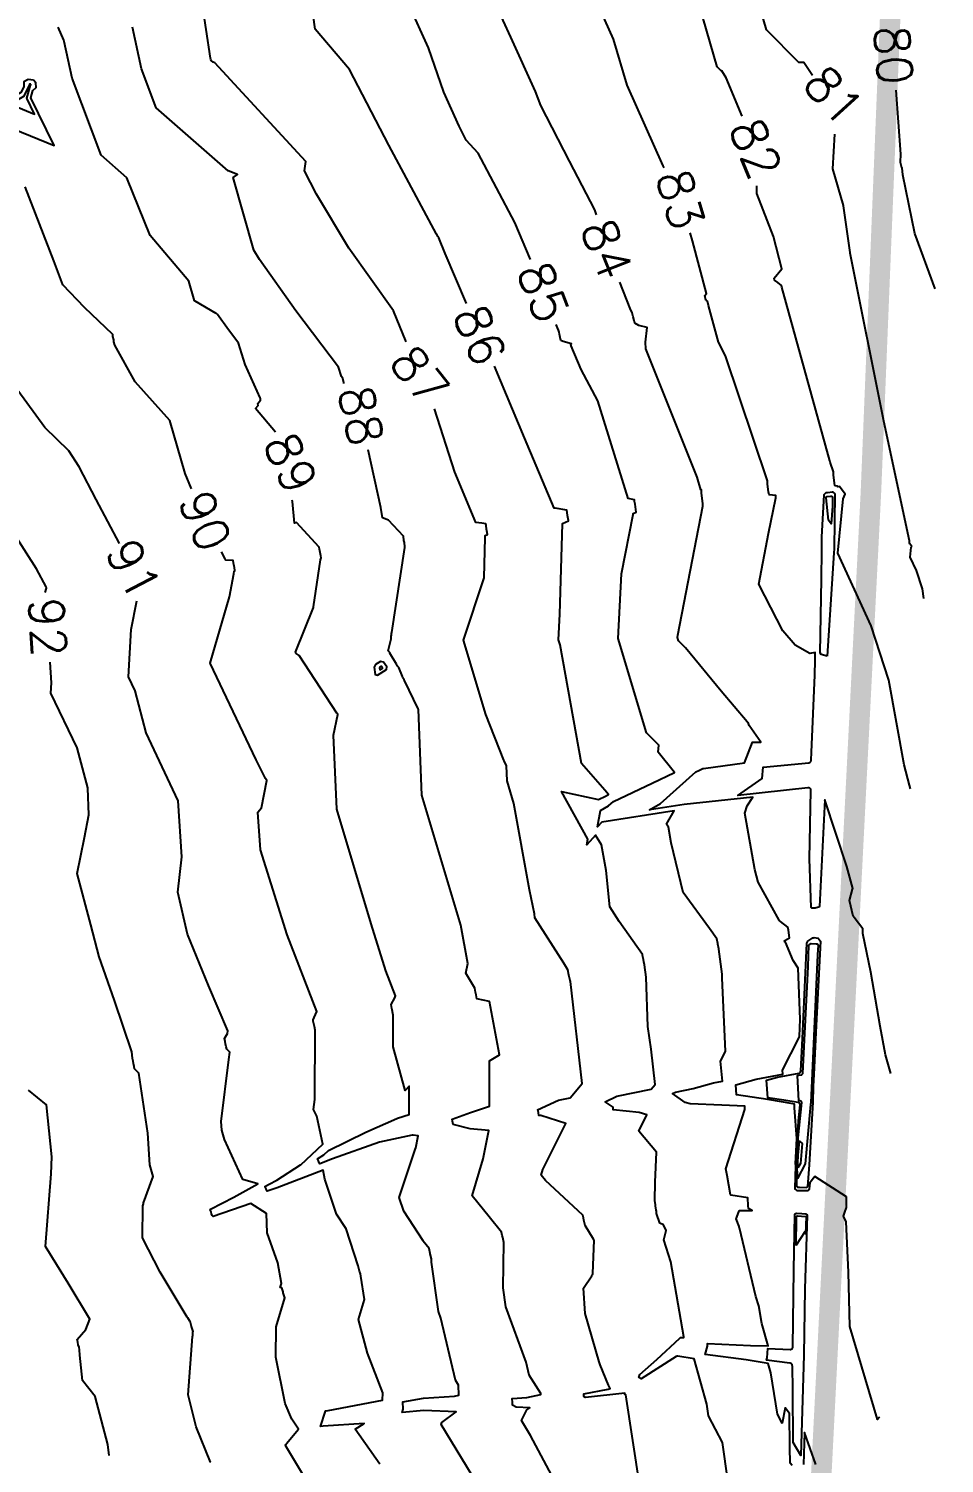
# Model space of a CAD drawing. Header units: metres. Extents: x 729358 to 732680, y 1423022 to 1426117.
# Drawn here: x 731091.7 to 731263.2, y 1424138.1 to 1424406.7 of the extents above; entities that cross this region are included whole.
import ezdxf

# ---------------------------------------------------------------- set-up
doc = ezdxf.new("R2010")
doc.units = ezdxf.units.M
doc.header["$MEASUREMENT"] = 0
doc.linetypes.add('PHANTOM', pattern=[2.5, 1.25, -0.25, 0.25, -0.25, 0.25, -0.25])
for name, color, linetype in [('36Bound', 6, 'PHANTOM'), ('HR36 IE-Exi_Xref$0$CONTOUR', 8, 'Continuous'), ('HR36 IE-Exi_Xref$0$CONTOURINDEX', 10, 'Continuous'), ('HR36 IE-Exi_Xref$0$CONTOURTEXT', 7, 'Continuous')]:
    doc.layers.add(name, color=color, linetype=linetype)
doc.styles.add('HR36 IE-Exi_Xref$0$5mm', font='simplex', dxfattribs={"height": 5})

msp = doc.modelspace()

# ---------------------------------------------------------------- linework, layer by layer
at = {"layer": '36Bound', "const_width": 3.84}
msp.add_lwpolyline([(730190.04, 1424299.35), (730307.65, 1424225.72), (730536.47, 1424099.66), (730585.15, 1424072.84), (730657.85, 1424034.72), (730731.3, 1423996.21), (730745, 1423989.96), (730811.13, 1423959.08), (731027.1, 1423858.28), (731083.19, 1423829.81), (731220.88, 1423754.63), (731249.45, 1424319.9), (731261.24, 1424610.68), (731150.76, 1424725.33), (731088.66, 1424789.95), (731089.29, 1424869.87), (731097.59, 1425120.07)], dxfattribs=at)
at = {"layer": 'HR36 IE-Exi_Xref$0$CONTOUR', "flags": 128}
for points, elevation in [([(731238.52, 1424397.96), (731236.91, 1424400.37), (731235.93, 1424400.4), (731229.87, 1424406.52), (731226, 1424419.91)], 81), ([(731162.4, 1424348.07), (731160.01, 1424353.88), (731151.64, 1424365.63), (731145.61, 1424375.73), (731143.35, 1424380.09), (731143.6, 1424381.84), (731126.54, 1424400.33), (731126.26, 1424400.43), (731125.9, 1424400.75), (731125.82, 1424400.95), (731125.78, 1424401.17), (731123.35, 1424417.36)], 87), ([(731210.71, 1424380.67), (731210.51, 1424381.04), (731203.82, 1424396.13), (731201.25, 1424404.77), (731195.01, 1424418.73)], 83), ([(731185.68, 1424363.46), (731182.76, 1424370.39), (731175.9, 1424383.39), (731173.65, 1424385.86), (731172.34, 1424388.47), (731169.43, 1424394.83), (731166.61, 1424403.13), (731162.89, 1424411.23)], 85), ([(731137.91, 1424331.14), (731134.21, 1424335.61), (731134.66, 1424336.17), (731134.65, 1424336.53), (731135.11, 1424337.15), (731135.1, 1424337.45), (731135.03, 1424337.58), (731135.04, 1424337.61), (731132.24, 1424343.82), (731131.01, 1424347.84), (731129.2, 1424350.24), (731129.15, 1424350.32), (731127.05, 1424353.19), (731126.89, 1424353.35), (731126.83, 1424353.39), (731122.88, 1424355.68), (731122.79, 1424355.73), (731121.73, 1424359.41), (731114.47, 1424367.96), (731110.07, 1424378.81), (731105.25, 1424383.03), (731099.86, 1424397.41), (731098.37, 1424404.29), (731098.29, 1424404.58), (731097.23, 1424407.01)], 89), ([(731092.08, 1424396.32), (731091.97, 1424396.34), (731091.88, 1424396.29), (731091.88, 1424396.19), (731090.74, 1424394.02), (731088.28, 1424392.57), (731092.82, 1424390.72), (731091.35, 1424393.69), (731092.06, 1424396.12), (731092.12, 1424396.18), (731092.12, 1424396.27), (731092.08, 1424396.32)], 90.5), ([(731259.33, 1424300.02), (731259.1, 1424301.81), (731257.96, 1424305.27), (731256.83, 1424307.76), (731257.01, 1424309.61), (731257.08, 1424309.77), (731256.71, 1424310.26), (731256.68, 1424310.45), (731256.65, 1424310.78), (731251.86, 1424333.2), (731245.55, 1424364.65), (731245.54, 1424364.77), (731244.34, 1424373.54), (731244.33, 1424373.59), (731242.3, 1424380.44), (731242.3, 1424380.48), (731242.7, 1424386.98)], 81), ([(731253.16, 1424211.09), (731252.16, 1424214.55), (731251.2, 1424219.96), (731249.42, 1424230.03), (731247.91, 1424237.26), (731247.95, 1424238.04), (731247.96, 1424238.19), (731246.33, 1424240.26), (731246.13, 1424240.52), (731245.44, 1424243.44), (731246.01, 1424245.58), (731246.05, 1424245.7), (731244.95, 1424249.86), (731240.81, 1424262.29), (731239.81, 1424242.35), (731239.65, 1424242.2), (731239, 1424242.04), (731238.41, 1424242), (731238.24, 1424242.17), (731237.94, 1424251.25), (731238.22, 1424264.08), (731238.18, 1424264.25), (731238.18, 1424264.28), (731238.07, 1424264.41), (731238.03, 1424264.48), (731237.97, 1424264.52), (731237.9, 1424264.53), (731237.74, 1424264.59), (731237.65, 1424264.59), (731224.54, 1424263.14), (731229.05, 1424266.31), (731229.29, 1424268.46), (731237.81, 1424269.24), (731238.01, 1424269.31), (731238.16, 1424269.46), (731238.18, 1424269.47), (731238.2, 1424269.49), (731238.21, 1424269.52), (731238.28, 1424269.73), (731238.28, 1424269.74), (731238.35, 1424271.22), (731238.94, 1424285.64), (731239, 1424288.45), (731239, 1424289.91), (731237.98, 1424289.7), (731235.25, 1424291.26), (731232.96, 1424293.95), (731228.44, 1424302.69), (731230.27, 1424312.18), (731231.62, 1424318.86), (731231.63, 1424319.04), (731231.65, 1424319.18), (731231.63, 1424319.27), (731230.36, 1424319.44), (731230.29, 1424319.97), (731230.23, 1424320.43), (731230.16, 1424320.96), (731230.1, 1424321.42), (731230.08, 1424321.74), (731230.08, 1424322.04), (731222.23, 1424345.46), (731220.92, 1424347.98), (731219.02, 1424354.85), (731218.82, 1424355.69), (731218.68, 1424355.8), (731218.55, 1424355.9), (731218.34, 1424356.74), (731218.65, 1424357.11), (731216.04, 1424367.01), (731215.61, 1424368.46)], 83), ([(731234.68, 1424137.7), (731234.32, 1424138.09), (731234.31, 1424138.1), (731234.3, 1424138.12), (731234.27, 1424141.04), (731234.19, 1424147.42), (731233.41, 1424148.45), (731232.83, 1424145.61), (731231.93, 1424147.31), (731230.69, 1424155.05), (731230.2, 1424156.8), (731226.1, 1424157.45), (731218.38, 1424158.44), (731218.82, 1424160), (731218.85, 1424160.51), (731226.92, 1424160.11), (731230.21, 1424160.05), (731229.01, 1424164.29), (731228.44, 1424167.56), (731227.88, 1424169.31), (731224.82, 1424182.2), (731224.8, 1424182.24), (731224.79, 1424182.27), (731224.78, 1424182.32), (731224.77, 1424182.36), (731224.75, 1424182.4), (731224.75, 1424182.44), (731224.24, 1424183.83), (731224.68, 1424185.19), (731224.73, 1424185.32), (731224.89, 1424185.42), (731225.13, 1424185.45), (731227.18, 1424185.43), (731226.53, 1424185.82), (731226.48, 1424186.28), (731226.47, 1424186.81), (731226.42, 1424187.28), (731226.42, 1424187.81), (731223.2, 1424188.29), (731223.15, 1424188.34), (731222.54, 1424191.97), (731222.26, 1424193.19), (731225.84, 1424204.32), (731225.85, 1424204.95), (731221.52, 1424205.14), (731215.57, 1424205.4), (731214.66, 1424205.67), (731212.3, 1424207.33), (731212.82, 1424207.58), (731216.18, 1424208.26), (731219.98, 1424209.31), (731221.62, 1424209.61), (731221.28, 1424213.38), (731222.19, 1424215.16), (731221.61, 1424229), (731221.59, 1424229.66), (731220.97, 1424234.33), (731220.95, 1424234.41), (731220.79, 1424235.31), (731220.77, 1424235.39), (731220.61, 1424236.29), (731219.24, 1424238.22), (731214.28, 1424244.99), (731212.03, 1424254.28), (731211.51, 1424257.22), (731211.18, 1424257.76), (731212.59, 1424260.27), (731199.07, 1424258.12), (731198.26, 1424257.23), (731198.81, 1424260.34), (731200.3, 1424261.2), (731201.21, 1424262.02), (731208.47, 1424265.41), (731212.67, 1424267.42), (731209.62, 1424271.24), (731209.74, 1424272.52), (731207.39, 1424274.89), (731202.09, 1424292.51), (731202.75, 1424304.6), (731204.91, 1424315.72), (731204.91, 1424315.92), (731205.48, 1424316.2), (731205.49, 1424316.2), (731205.43, 1424316.67), (731205.34, 1424317.19), (731205.28, 1424317.66), (731205.2, 1424318.18), (731205.19, 1424318.46), (731203.98, 1424318.76), (731198.29, 1424337.04), (731195.21, 1424342.86), (731193.33, 1424347.33), (731193.19, 1424347.48), (731193.35, 1424347.68), (731191.79, 1424348.11), (731191.38, 1424348.32), (731191.25, 1424348.91), (731191.12, 1424349.5), (731191.03, 1424349.88), (731190.93, 1424350.27), (731190.74, 1424350.71), (731190.51, 1424351.29)], 85), ([(731108.74, 1424310.3), (731104.37, 1424318.56), (731101.15, 1424324.68), (731099.24, 1424327.68), (731094.76, 1424332.05), (731088, 1424341.26)], 91), ([(731206.19, 1424133.81), (731203.53, 1424150.89), (731203.29, 1424151.11), (731203.36, 1424151.22), (731203.33, 1424151.24), (731196, 1424150.41), (731195.68, 1424150.57), (731195.67, 1424151.12), (731200.21, 1424151.96), (731200.64, 1424152.11), (731200.3, 1424152.69), (731198.76, 1424156.53), (731198.57, 1424157.06), (731195.92, 1424166.13), (731195.59, 1424170.9), (731197.2, 1424173.2), (731197.26, 1424173.3), (731197.31, 1424173.39), (731197.35, 1424173.48), (731197.38, 1424173.56), (731197.39, 1424173.63), (731197.59, 1424179.85), (731197.58, 1424179.89), (731197.56, 1424179.95), (731197.53, 1424180.01), (731197.48, 1424180.07), (731195.91, 1424182.6), (731195.81, 1424183.1), (731195.71, 1424183.58), (731195.61, 1424184.07), (731195.5, 1424184.56), (731188.52, 1424191.04), (731188.52, 1424191.04), (731187.71, 1424192.05), (731188.02, 1424193.12), (731188.03, 1424193.12), (731192.3, 1424201.74), (731187.64, 1424203.18), (731187.25, 1424203.22), (731187.2, 1424203.69), (731187.15, 1424204.17), (731187.03, 1424204.25), (731190.93, 1424206.09), (731193.14, 1424206.54), (731195.36, 1424209.21), (731193.16, 1424228.29), (731193.12, 1424228.5), (731193.1, 1424228.5), (731193.1, 1424228.51), (731192.9, 1424229.48), (731192.7, 1424230.46), (731192.7, 1424230.46), (731191.92, 1424231.73), (731186.49, 1424240.19), (731186.42, 1424240.96), (731185.52, 1424245.44), (731182.59, 1424261.61), (731181.32, 1424265.85), (731181.2, 1424268.65), (731181.2, 1424268.66), (731180.75, 1424269.59), (731180.74, 1424269.61), (731180.72, 1424269.65), (731180.7, 1424269.68), (731180.68, 1424269.72), (731177.32, 1424278.3), (731173.16, 1424292.18), (731176.99, 1424303.91), (731177.19, 1424311.43), (731177.23, 1424311.83), (731177.62, 1424312.01), (731177.52, 1424312.67), (731177.47, 1424313), (731177.38, 1424313.66), (731177.32, 1424313.99), (731176.57, 1424314.12), (731175.48, 1424314.25), (731171.5, 1424323.66), (731167.69, 1424335.53)], 87), ([(731174.75, 1424135.79), (731168.94, 1424145.38), (731169.11, 1424145.7), (731171.78, 1424147.74), (731165.74, 1424147.97), (731165.72, 1424147.97), (731161.64, 1424147.61), (731161.84, 1424148.22), (731161.79, 1424149.57), (731165.65, 1424150.31), (731165.68, 1424150.31), (731171.46, 1424150.67), (731172.24, 1424150.84), (731172.22, 1424152.74), (731171.64, 1424153.66), (731168.92, 1424165.25), (731168.45, 1424166.53), (731167.13, 1424175.72), (731167.15, 1424176.39), (731166.93, 1424177.31), (731166.92, 1424177.36), (731166.7, 1424178.28), (731166.69, 1424178.33), (731165.57, 1424179.7), (731165.57, 1424179.72), (731161.96, 1424185.27), (731161.08, 1424187.88), (731164.1, 1424196.81), (731164.19, 1424197.15), (731164.66, 1424199.43), (731163.7, 1424199.51), (731163.59, 1424199.51), (731163.52, 1424199.5), (731157.41, 1424198.21), (731148.63, 1424195.08), (731148.61, 1424195.08), (731146.24, 1424194.18), (731146.19, 1424194.27), (731146.14, 1424194.37), (731145.98, 1424194.73), (731145.81, 1424195.08), (731147, 1424195.84), (731147.01, 1424195.85), (731147.86, 1424196.64), (731147.88, 1424196.66), (731154.82, 1424200.11), (731160.68, 1424202.65), (731160.76, 1424202.69), (731162.97, 1424203.42), (731162.95, 1424208.57), (731162.95, 1424208.72), (731162.21, 1424207.86), (731159.96, 1424216.05), (731159.98, 1424222.01), (731159.92, 1424222.29), (731159.78, 1424222.99), (731159.72, 1424223.27), (731159.59, 1424223.97), (731160.26, 1424225.26), (731160.41, 1424225.62), (731158.62, 1424230.29), (731155.83, 1424239.09), (731149.39, 1424260.54), (731148.82, 1424274.4), (731149.62, 1424278.27), (731149.63, 1424278.32), (731149.62, 1424278.38), (731149.59, 1424278.43), (731149.55, 1424278.48), (731149.5, 1424278.51), (731149.44, 1424278.54), (731142.39, 1424289.31), (731142.37, 1424289.33), (731142.35, 1424289.34), (731141.83, 1424289.73), (731141.81, 1424289.74), (731141.8, 1424289.76), (731141.78, 1424289.77), (731141.77, 1424289.78), (731141.76, 1424289.79), (731141.75, 1424289.8), (731141.74, 1424289.81), (731141.73, 1424289.82), (731141.72, 1424289.83), (731141.71, 1424289.84), (731141.71, 1424289.85), (731141.71, 1424289.85), (731141.65, 1424289.99), (731141.65, 1424289.99), (731145.03, 1424298.33), (731145.03, 1424298.38), (731145.03, 1424298.43), (731146.39, 1424307.25), (731146.46, 1424307.63), (731146.4, 1424307.97), (731146.29, 1424308.62), (731146.18, 1424309.26), (731146.13, 1424309.6), (731141.89, 1424314.25), (731141.49, 1424314.13), (731141.11, 1424318.18), (731141.07, 1424318.44)], 89), ([(731241.52, 1424314.67), (731241.05, 1424318.86), (731241.05, 1424318.92), (731241.05, 1424318.92), (731241.04, 1424318.95), (731241.04, 1424318.98), (731241.09, 1424319.04), (731241.18, 1424319.07), (731241.19, 1424319.08), (731241.9, 1424319.16), (731242.03, 1424319.17), (731242.05, 1424319.17), (731242.11, 1424319.12), (731242.19, 1424319.1), (731242.25, 1424319.04), (731242.27, 1424318.96), (731242.25, 1424317.29), (731242.03, 1424313.98), (731241.52, 1424314.67)], 81.5), ([(731143.17, 1424135.83), (731139.8, 1424141.44), (731139.88, 1424141.59), (731140.06, 1424141.84), (731142.2, 1424144.4), (731142.24, 1424144.46), (731140.96, 1424146.37), (731139.77, 1424149.3), (731138.02, 1424157.95), (731138.06, 1424163.62), (731139.68, 1424169.05), (731139.63, 1424169.25), (731139.39, 1424170.01), (731139.34, 1424170.21), (731139.11, 1424170.97), (731138.83, 1424170.99), (731139.07, 1424171.75), (731138.34, 1424175.59), (731136.36, 1424181.26), (731136.22, 1424184.83), (731133.33, 1424186.76), (731126.23, 1424184.32), (731126.06, 1424184.46), (731125.92, 1424184.77), (731125.86, 1424185.19), (731125.71, 1424185.54), (731125.78, 1424185.69), (731130.1, 1424187.92), (731134.6, 1424190.39), (731131.8, 1424191.23), (731128.37, 1424198.7), (731127.85, 1424200.44), (731127.74, 1424202.1), (731129.17, 1424213.69), (731129.4, 1424215.06), (731128.79, 1424215.65), (731128.7, 1424216.07), (731128.58, 1424216.63), (731128.5, 1424217.05), (731128.38, 1424217.61), (731128.92, 1424218.58), (731129, 1424219.05), (731125.41, 1424227.54), (731121.43, 1424237.14), (731119.62, 1424245.05), (731120.41, 1424251.65), (731119.72, 1424262.12), (731113.72, 1424274.84), (731111.63, 1424282.74), (731110.37, 1424285.33), (731110.93, 1424294.21), (731111.94, 1424299.6)], 91), ([(731157.58, 1424288.22), (731156.66, 1424287.64), (731156.41, 1424287.15), (731156.6, 1424285.81), (731157.01, 1424285.65), (731158.69, 1424286.72), (731158.77, 1424287.2), (731158.17, 1424288.07), (731157.58, 1424288.22)], 89), ([(731157.71, 1424287.28), (731157.5, 1424287.15), (731157.44, 1424287.03), (731157.48, 1424286.71), (731157.58, 1424286.68), (731157.97, 1424286.93), (731157.99, 1424287.04), (731157.85, 1424287.25), (731157.71, 1424287.28)], 89.5), ([(731235.68, 1424189.82), (731235.61, 1424189.87), (731235.58, 1424189.94), (731235.6, 1424190.87), (731235.48, 1424194.21), (731235.89, 1424202.18), (731236.19, 1424205.2), (731236.19, 1424205.25), (731236.14, 1424205.39), (731236.07, 1424205.49), (731235.97, 1424205.59), (731235.85, 1424205.63), (731233.14, 1424206.07), (731230.12, 1424206.52), (731229.92, 1424209.82), (731231.96, 1424210.39), (731236, 1424211.15), (731236.12, 1424211.2), (731236.24, 1424211.33), (731236.29, 1424211.39), (731236.34, 1424211.56), (731236.64, 1424217.65), (731237.43, 1424235.45), (731237.43, 1424235.47), (731237.45, 1424235.49), (731237.63, 1424235.83), (731237.66, 1424235.84), (731238.54, 1424236.49), (731238.63, 1424236.48), (731238.81, 1424236.54), (731239.57, 1424236.39), (731239.58, 1424236.39), (731239.95, 1424235.91), (731239.97, 1424235.9), (731239.98, 1424235.88), (731239.99, 1424235.86), (731239.17, 1424220.06), (731238.76, 1424210.89), (731238.65, 1424208.61), (731238.6, 1424205.71), (731238.13, 1424198.28), (731237.9, 1424193.98), (731237.63, 1424190.75), (731237.54, 1424189.9), (731237.54, 1424189.9), (731237.5, 1424189.82), (731237.44, 1424189.76), (731237.43, 1424189.73), (731237.4, 1424189.71), (731237.37, 1424189.71), (731237.29, 1424189.69), (731236.07, 1424189.72), (731235.84, 1424189.73), (731235.82, 1424189.73), (731235.82, 1424189.73), (731235.79, 1424189.74), (731235.77, 1424189.76), (731235.68, 1424189.79), (731235.68, 1424189.82)], 83.5), ([(731238.18, 1424205.56), (731238.16, 1424205.25), (731237.16, 1424194.15), (731235.71, 1424191.44), (731235.61, 1424194.25), (731235.85, 1424199), (731236.51, 1424205.65), (731236.51, 1424205.66), (731236.51, 1424205.67), (731236.35, 1424205.91), (731236.35, 1424205.91), (731236.34, 1424205.91), (731236.16, 1424205.94), (731235.96, 1424205.97), (731235.67, 1424210.67), (731235.95, 1424210.75), (731236.5, 1424210.85), (731236.52, 1424210.86), (731236.53, 1424210.87), (731236.68, 1424211.05), (731236.69, 1424211.08), (731237.67, 1424231.1), (731237.85, 1424235.07), (731237.87, 1424235.14), (731237.93, 1424235.2), (731237.97, 1424235.27), (731238.05, 1424235.29), (731238.24, 1424235.43), (731239.19, 1424235.37), (731239.22, 1424235.38), (731239.32, 1424235.36), (731239.35, 1424235.36), (731239.39, 1424235.29), (731239.47, 1424235.26), (731239.53, 1424235.18), (731239.55, 1424235.09), (731239.45, 1424233.26), (731238.45, 1424211.11), (731238.18, 1424205.61), (731238.18, 1424205.56)], 83), ([(731106.79, 1424139.54), (731106.5, 1424141.62), (731104.14, 1424150.57), (731101.76, 1424153.61), (731101.31, 1424158.32), (731101.23, 1424159.32), (731101.15, 1424159.81), (731100.99, 1424160.29), (731100.91, 1424160.78), (731100.76, 1424161.26), (731102.43, 1424163.11), (731103.13, 1424165.09), (731099.07, 1424171.84), (731094.83, 1424178.66), (731095.9, 1424192.29), (731096.06, 1424195.45), (731095.05, 1424205.21), (731091.67, 1424207.98)], 93), ([(731235.77, 1424193.38), (731235.74, 1424194.29), (731235.82, 1424195.81), (731236.08, 1424198.42), (731236.57, 1424197.95), (731236.24, 1424194.25), (731235.77, 1424193.38)], 82.5), ([(731235.55, 1424184.36), (731235.55, 1424184.36), (731235.56, 1424184.36), (731235.64, 1424184.41), (731235.64, 1424184.41), (731235.67, 1424184.4), (731237.22, 1424184.31), (731237.22, 1424184.31), (731237.22, 1424184.31), (731237.22, 1424184.31), (731237.22, 1424184.31), (731237.27, 1424184.29), (731237.32, 1424184.21), (731237.22, 1424181.03), (731237.07, 1424181.4), (731235.46, 1424178.91), (731235.53, 1424184.01), (731235.53, 1424184.3), (731235.55, 1424184.36), (731235.55, 1424184.36)], 83.5), ([(731239.13, 1424137.83), (731237.03, 1424143.88), (731236.8, 1424137.86)], 85)]:
    msp.add_lwpolyline(points, dxfattribs=dict(at, elevation=elevation))
at = {"layer": 'HR36 IE-Exi_Xref$0$CONTOURINDEX', "flags": 128}
for points, elevation in [([(731225.36, 1424390.32), (731222.36, 1424397.53), (731221.52, 1424398.8), (731221.4, 1424398.81), (731220.66, 1424399.55), (731213.91, 1424422.92)], 82), ([(731198.04, 1424371.82), (731197.76, 1424372.79), (731192.99, 1424381.9), (731187.62, 1424392.35), (731186.63, 1424394.94), (731182.02, 1424405.09), (731177.69, 1424414.52)], 84), ([(731173.69, 1424355.25), (731169.73, 1424364.64), (731168.54, 1424367.52), (731168.35, 1424367.8), (731168.2, 1424368.03), (731168.1, 1424368.22), (731159.15, 1424384.92), (731151.77, 1424399.06), (731145.39, 1424406.6), (731144.55, 1424412.46)], 86), ([(731150.76, 1424340.28), (731150.75, 1424340.4), (731150.54, 1424341.21), (731150.27, 1424341.6), (731149.73, 1424343.35), (731141.76, 1424353.89), (731134.94, 1424363.47), (731133.87, 1424365.26), (731130.02, 1424378.82), (731130.79, 1424379.42), (731129.08, 1424380.07), (731115.57, 1424391.89), (731112.84, 1424399.18), (731111.15, 1424407)], 88), ([(731092.63, 1424397.06), (731091.61, 1424397.22), (731090.81, 1424396.77), (731090.77, 1424395.79), (731090.23, 1424394.76), (731082.83, 1424390.41), (731096.48, 1424384.83), (731092.08, 1424393.77), (731092.47, 1424395.14), (731093.08, 1424395.7), (731093.06, 1424396.54), (731092.63, 1424397.06)], 90), ([(731261.49, 1424357.99), (731257.65, 1424368.36), (731255.44, 1424379.35), (731255.44, 1424379.37), (731255.27, 1424380.66), (731255.26, 1424380.67), (731254.97, 1424381.68), (731254.96, 1424381.69), (731255.06, 1424383.22), (731254.17, 1424395.2)], 80), ([(731122.19, 1424320.57), (731121, 1424323.39), (731118.14, 1424333.33), (731111.67, 1424340.56), (731107.86, 1424347.46), (731107.67, 1424348.07), (731107.65, 1424348.44), (731107.46, 1424349.06), (731107.44, 1424349.43), (731102.15, 1424354.52), (731098.12, 1424358.75), (731096.42, 1424363.26), (731091.04, 1424377.1)], 90), ([(731256.86, 1424264.4), (731256.68, 1424265.08), (731255.68, 1424268.88), (731252.79, 1424284.75), (731249.48, 1424294.88), (731243.23, 1424308.51), (731244.27, 1424318.67), (731244.64, 1424319.55), (731243.55, 1424320.97), (731243.28, 1424320.91), (731243.17, 1424321.05), (731243.16, 1424321.06), (731243.15, 1424321.05), (731242.73, 1424321.11), (731242.72, 1424321.15), (731242.59, 1424322.1), (731242.59, 1424322.14), (731242.46, 1424323.09), (731242.46, 1424323.11), (731242.46, 1424323.74), (731241.84, 1424325.57), (731241.74, 1424325.77), (731232.77, 1424358.3), (731232.68, 1424358.65), (731232.04, 1424359.15), (731231.4, 1424359.64), (731231.32, 1424360), (731232.79, 1424361.75), (731231.19, 1424367.8), (731228.09, 1424375.83), (731228.07, 1424377.27)], 82), ([(731251.03, 1424146.7), (731250.98, 1424146.63), (731250.71, 1424146.27), (731245.51, 1424163.7), (731245.22, 1424173.9), (731244.83, 1424183.32), (731244.31, 1424184.37), (731244.58, 1424185.12), (731244.89, 1424186), (731244.88, 1424186.61), (731244.88, 1424186.72), (731244.88, 1424187), (731244.88, 1424187.61), (731244.87, 1424187.72), (731244.87, 1424188), (731238.93, 1424191.78), (731238, 1424190.61), (731237.87, 1424189.47), (731237.87, 1424189.47), (731237.87, 1424189.46), (731237.86, 1424189.46), (731237.79, 1424189.27), (731237.62, 1424189.12), (731237.41, 1424189.08), (731237.4, 1424189.08), (731237.21, 1424189.08), (731235.71, 1424189.12), (731235.71, 1424189.12), (731235.66, 1424189.13), (731235.48, 1424189.2), (731235.36, 1424189.35), (731235.34, 1424189.35), (731235.29, 1424189.54), (731235.28, 1424189.55), (731235.27, 1424189.57), (731235.36, 1424193.78), (731235.35, 1424194.18), (731235.59, 1424198.91), (731235.15, 1424204.64), (731235.12, 1424205.25), (731235.13, 1424205.35), (731234.89, 1424205.42), (731230.12, 1424206.2), (731224.28, 1424207.06), (731224.16, 1424208.98), (731227.96, 1424210.03), (731232.97, 1424210.97), (731232.9, 1424211.71), (731236, 1424217.79), (731236.06, 1424217.97), (731236.2, 1424221.22), (731235.84, 1424230.79), (731234.89, 1424232.21), (731233.47, 1424235.69), (731233.26, 1424235.77), (731233.33, 1424236), (731234.23, 1424236.49), (731234.15, 1424236.94), (731234.07, 1424237.48), (731233.99, 1424237.93), (731233.9, 1424238.47), (731232.53, 1424239.52), (731232.43, 1424239.56), (731232.34, 1424239.66), (731232.28, 1424239.81), (731228.32, 1424246.87), (731228.32, 1424246.88), (731227.69, 1424249.26), (731225.81, 1424259.79), (731226.3, 1424261.16), (731227.32, 1424262.79), (731214.48, 1424261.42), (731214.47, 1424261.43), (731208, 1424260.41), (731210.06, 1424261.61), (731216.65, 1424267.54), (731217.2, 1424267.8), (731217.94, 1424268.15), (731218, 1424268.18), (731218.06, 1424268.19), (731218.08, 1424268.2), (731225.75, 1424269.27), (731227.25, 1424273.14), (731228.85, 1424273.13), (731226.63, 1424276.25), (731226.43, 1424276.82), (731226.29, 1424276.9), (731221.4, 1424282.66), (731214.69, 1424290.79), (731213.43, 1424292.06), (731213.23, 1424292.71), (731213.26, 1424293.15), (731217.94, 1424317.33), (731217.96, 1424317.76), (731217.98, 1424317.77), (731217.98, 1424317.77), (731217.86, 1424318.74), (731217.85, 1424318.77), (731217.73, 1424319.73), (731217.72, 1424319.76), (731217.7, 1424320.34), (731217.62, 1424320.35), (731216.89, 1424322.71), (731207.32, 1424346.79), (731207.23, 1424348), (731207.53, 1424350.74), (731205.97, 1424351.16), (731205.21, 1424351.56), (731205.16, 1424351.81), (731205.1, 1424352.05), (731204.93, 1424352.78), (731204.75, 1424353.5), (731204.38, 1424354.33), (731202.44, 1424359.22)], 84), ([(731222.65, 1424134.91), (731221.65, 1424141.99), (731219.04, 1424146.95), (731218.69, 1424149.16), (731216.34, 1424157.65), (731213.29, 1424158.14), (731213.2, 1424158.12), (731213.13, 1424158.12), (731212.97, 1424158.08), (731206.43, 1424153.89), (731205.98, 1424154.13), (731206.15, 1424154.74), (731209.36, 1424157.49), (731213.65, 1424161.52), (731213.66, 1424161.53), (731213.68, 1424161.53), (731213.79, 1424161.61), (731214.01, 1424161.67), (731214.43, 1424161.66), (731214.4, 1424161.77), (731211.97, 1424175.79), (731210.64, 1424179.93), (731211.11, 1424181.69), (731210.62, 1424182.75), (731209.9, 1424183.05), (731209.27, 1424184.85), (731209.27, 1424184.86), (731209.26, 1424184.87), (731209.26, 1424185.3), (731209.22, 1424185.5), (731209.13, 1424186.3), (731209.09, 1424186.5), (731209, 1424187.29), (731209.03, 1424190.71), (731209.27, 1424196.37), (731205.95, 1424200.26), (731207.47, 1424203.34), (731206.04, 1424203.78), (731201.2, 1424204.29), (731201.17, 1424204.52), (731201.15, 1424204.75), (731199.67, 1424205.79), (731201.88, 1424206.84), (731208.32, 1424208.14), (731209.07, 1424209.04), (731208.31, 1424215.61), (731207.67, 1424219.85), (731207.36, 1424229.09), (731207.05, 1424231.42), (731206.94, 1424231.95), (731206.86, 1424232.4), (731206.75, 1424232.93), (731206.67, 1424233.38), (731202.31, 1424239.53), (731200.54, 1424242.28), (731199.86, 1424249.06), (731199, 1424253.9), (731197.89, 1424255.71), (731196.26, 1424253.9), (731196.44, 1424254.96), (731191.49, 1424263.85), (731198.4, 1424262.39), (731199.74, 1424263.02), (731200.33, 1424263.3), (731199.64, 1424264.15), (731195.24, 1424269.14), (731191.23, 1424291.35), (731190.94, 1424292.3), (731191.2, 1424297.08), (731191.66, 1424313.98), (731191.66, 1424314.03), (731192.8, 1424314.56), (731192.79, 1424314.6), (731192.65, 1424315.55), (731192.65, 1424315.59), (731192.49, 1424316.54), (731190.32, 1424316.92), (731190.13, 1424316.94), (731184.56, 1424330.12), (731178.95, 1424343.51)], 86), ([(731190.19, 1424134.89), (731185.68, 1424143.32), (731184, 1424146.09), (731185.02, 1424148.08), (731185.57, 1424148.5), (731183.02, 1424148.59), (731182.31, 1424148.98), (731182.29, 1424149.48), (731182.28, 1424150.23), (731185.02, 1424150.4), (731187.61, 1424150.97), (731187.61, 1424151.14), (731185.44, 1424154.6), (731184.87, 1424157.03), (731181.07, 1424167.37), (731180.56, 1424170.93), (731180.7, 1424179.41), (731180.61, 1424179.76), (731180.48, 1424180.38), (731180.4, 1424180.73), (731180.27, 1424181.36), (731177.94, 1424184.23), (731174.79, 1424188.15), (731176.84, 1424195.1), (731177.91, 1424200.4), (731174.37, 1424200.71), (731174.36, 1424200.71), (731171.22, 1424201.54), (731171.15, 1424201.84), (731171.08, 1424202.15), (731171.04, 1424202.53), (731174.48, 1424203.79), (731178.02, 1424204.97), (731178, 1424213.46), (731179.88, 1424214.54), (731178, 1424224.54), (731175.67, 1424225.08), (731175.53, 1424225.79), (731175.47, 1424226.06), (731175.42, 1424226.32), (731175.28, 1424227.04), (731173.55, 1424229.84), (731173.96, 1424231.66), (731172.66, 1424238.86), (731165.35, 1424263.19), (731164.7, 1424279.23), (731164.66, 1424279.33), (731162.08, 1424284.64), (731162.01, 1424284.78), (731161.91, 1424284.97), (731161.81, 1424285.17), (731161.71, 1424285.38), (731161.03, 1424287.1), (731161, 1424287.12), (731160.97, 1424287.15), (731160.92, 1424287.2), (731160.88, 1424287.25), (731160.83, 1424287.31), (731160.78, 1424287.37), (731160.73, 1424287.45), (731160.68, 1424287.53), (731160.63, 1424287.61), (731160.58, 1424287.69), (731159.37, 1424289.8), (731159.36, 1424289.82), (731159.32, 1424289.89), (731159.27, 1424289.96), (731159.23, 1424290.03), (731159.18, 1424290.09), (731159.14, 1424290.14), (731159.1, 1424290.19), (731159.06, 1424290.22), (731159.6, 1424292.48), (731159.61, 1424292.65), (731159.61, 1424292.81), (731159.62, 1424292.98), (731159.64, 1424293.14), (731159.66, 1424293.29), (731159.68, 1424293.46), (731159.71, 1424293.62), (731162.16, 1424309.57), (731162.18, 1424309.69), (731162.07, 1424310.47), (731162.03, 1424310.68), (731161.99, 1424310.89), (731161.88, 1424311.67), (731159.12, 1424314.69), (731157.95, 1424315.14), (731157.66, 1424317.05), (731155.31, 1424327.87)], 88), ([(731241.26, 1424289.2), (731240.14, 1424289.55), (731239.94, 1424289.83), (731240.21, 1424303.63), (731240.23, 1424309.02), (731240.28, 1424311.52), (731240.68, 1424319.44), (731240.68, 1424319.44), (731240.69, 1424319.48), (731240.72, 1424319.51), (731240.76, 1424319.52), (731241.07, 1424319.85), (731241.34, 1424319.88), (731242.26, 1424319.96), (731242.26, 1424319.96), (731242.67, 1424319.6), (731242.68, 1424319.6), (731242.7, 1424319.59), (731242.7, 1424319.57), (731242.57, 1424309.29), (731242.52, 1424308.54), (731241.26, 1424289.2)], 82), ([(731094.82, 1424301.15), (731095.02, 1424301.96), (731094.95, 1424302.18), (731093.18, 1424305.55), (731088.98, 1424312.14)], 92), ([(731157.46, 1424137.92), (731152.86, 1424144.49), (731154.52, 1424145.56), (731146.83, 1424145.05), (731146.33, 1424145), (731147.28, 1424147.85), (731147.28, 1424147.89), (731147.79, 1424147.99), (731157.98, 1424149.9), (731158.04, 1424151.29), (731155.17, 1424158.7), (731153.5, 1424165.02), (731154.58, 1424168.74), (731153.93, 1424173.13), (731153.83, 1424173.56), (731153.66, 1424174.09), (731153.56, 1424174.53), (731153.4, 1424175.06), (731151.15, 1424181.98), (731149.37, 1424184.73), (731147.17, 1424191.28), (731147.15, 1424191.3), (731146.87, 1424192.94), (731138.27, 1424189.66), (731138.27, 1424189.66), (731138.27, 1424189.66), (731136.38, 1424189.01), (731136.2, 1424189.39), (731136.17, 1424189.46), (731135.98, 1424189.84), (731135.95, 1424189.91), (731136.75, 1424190.32), (731138.19, 1424191.12), (731142.61, 1424193.95), (731142.66, 1424193.97), (731146.81, 1424197.86), (731145.7, 1424203.06), (731145.07, 1424204.33), (731145.29, 1424206.23), (731145.32, 1424206.36), (731145.36, 1424219.16), (731145.21, 1424219.89), (731145.16, 1424220.14), (731145, 1424220.87), (731144.96, 1424221.11), (731145.2, 1424221.57), (731145.65, 1424222.68), (731140.14, 1424237.05), (731135.11, 1424252.93), (731134.64, 1424260.03), (731135.33, 1424260.8), (731136.28, 1424265.91), (731136.03, 1424266.31), (731134.29, 1424269.78), (731125.72, 1424287.88), (731129.3, 1424300.35), (731130.1, 1424304.6), (731130.21, 1424305.1), (731130.34, 1424305.17), (731130.32, 1424305.32), (731130.17, 1424306.16), (731130.15, 1424306.31), (731130, 1424307.15), (731128.54, 1424307.21), (731128.48, 1424307.42), (731127.79, 1424308.72)], 90), ([(731125.8, 1424138.22), (731125.78, 1424138.31), (731123.08, 1424144.92), (731121.57, 1424150.92), (731122.41, 1424161.85), (731122.43, 1424161.97), (731122.43, 1424162.61), (731122.48, 1424162.76), (731122.23, 1424163.71), (731122.23, 1424163.73), (731121.98, 1424164.68), (731121.98, 1424164.71), (731121.88, 1424164.71), (731121.49, 1424165.31), (731121.4, 1424165.42), (731116.33, 1424173.9), (731113.05, 1424180.33), (731113.1, 1424186.3), (731113.21, 1424186.65), (731113.19, 1424186.85), (731115.05, 1424191.77), (731114.39, 1424193.98), (731114.01, 1424199.92), (731112.33, 1424211.13), (731111.54, 1424211.95), (731111.45, 1424212.37), (731111.34, 1424212.93), (731111.25, 1424213.35), (731111.14, 1424213.91), (731111.11, 1424214.57), (731111.03, 1424215.14), (731107.75, 1424224.71), (731104.93, 1424232.94), (731103.35, 1424238.9), (731100.8, 1424248.55), (731102.14, 1424255.23), (731103, 1424259.53), (731102.79, 1424264.52), (731102.77, 1424264.58), (731100.79, 1424272.08), (731095.84, 1424282.26), (731095.96, 1424284.21), (731095.71, 1424288.09)], 92), ([(731235.18, 1424184.64), (731235.23, 1424184.77), (731235.33, 1424184.86), (731235.37, 1424184.88), (731235.51, 1424184.91), (731236.48, 1424184.86), (731237.23, 1424184.81), (731237.25, 1424184.81), (731237.37, 1424184.76), (731237.45, 1424184.67), (731237.48, 1424184.55), (731237.51, 1424184.54), (731237.53, 1424184.49), (731237.1, 1424170.73), (731236.89, 1424158.32), (731236.31, 1424139.56), (731236.3, 1424139.55), (731234.88, 1424141.99), (731234.8, 1424151.81), (731234.74, 1424156.32), (731234.74, 1424156.33), (731234.71, 1424156.42), (731234.68, 1424156.56), (731234.58, 1424156.68), (731234.44, 1424156.74), (731234.38, 1424156.81), (731234.29, 1424156.83), (731229.89, 1424157.4), (731230.02, 1424157.85), (731230.13, 1424159.58), (731234.34, 1424159.37), (731234.36, 1424159.37), (731234.44, 1424159.4), (731234.5, 1424159.46), (731234.54, 1424159.46), (731234.69, 1424159.52), (731234.79, 1424159.64), (731234.83, 1424159.79), (731234.85, 1424159.88), (731235.04, 1424174.34), (731235.17, 1424184.6), (731235.18, 1424184.62), (731235.18, 1424184.64)], 84)]:
    msp.add_lwpolyline(points, dxfattribs=dict(at, elevation=elevation))

# ---------------------------------------------------------------- texts
at = {"layer": 'HR36 IE-Exi_Xref$0$CONTOURTEXT', "char_height": 6.5, "attachment_point": 5, "style": 'HR36 IE-Exi_Xref$0$5mm'}
for s, insert, rotation in [('{80}', (731253.68, 1424401.73, 80), 274.2669), ('{81}', (731242.48, 1424394.15, 81), 312.0802), ('{82}', (731227.87, 1424384.27, 82), 292.5402), ('{83}', (731213.77, 1424374.74, 83), 286.2928), ('{84}', (731199.99, 1424365.42, 84), 291.6283), ('{85}', (731188.09, 1424357.38, 85), 291.6283), ('{86}', (731176.19, 1424349.33, 86), 292.8656), ('{87}', (731164.96, 1424341.74, 87), 308.6189), ('{88}', (731153.92, 1424334.27, 88), 282.2513), ('{89}', (731140.78, 1424325.38, 89), 294.743), ('{90}', (731124.74, 1424314.54, 90), 292.9048), ('{91}', (731111.31, 1424305.46, 91), 297.8885), ('{92}', (731095.28, 1424294.62, 92), 273.7129)]:
    msp.add_mtext(s, dxfattribs=dict(at, insert=insert, rotation=rotation))

doc.saveas('drawing.dxf')
